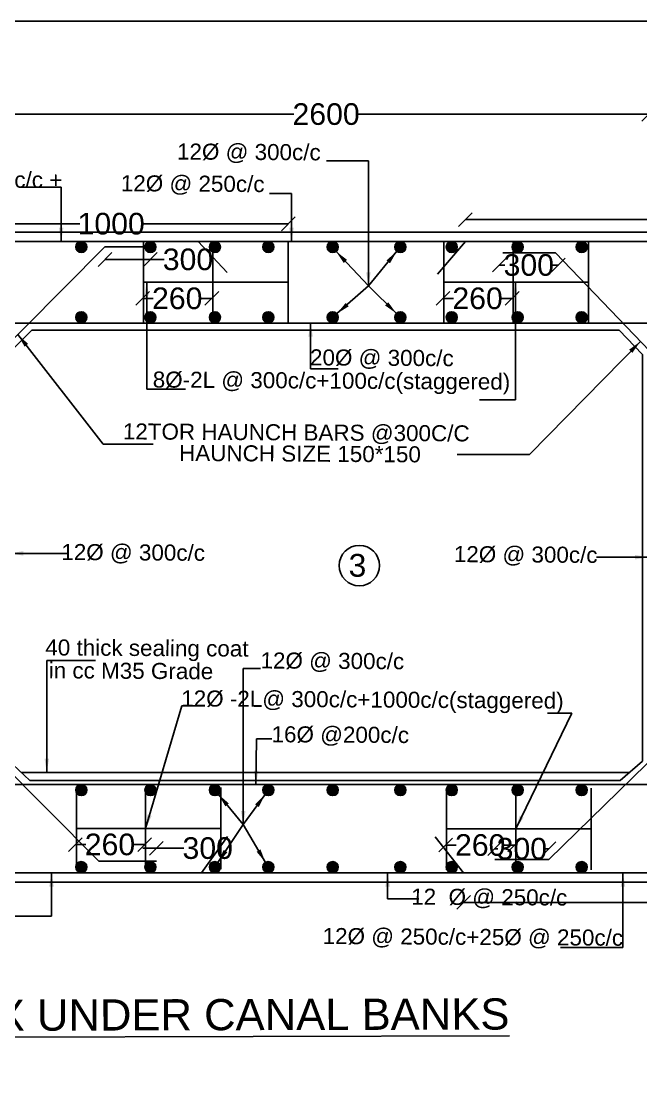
# Model space of a CAD drawing. Header units: millimetres. Extents: x 5124 to 6568637, y 2311 to 91879094.
# Drawn here: x 3836573 to 3840874, y 45946554 to 45953844 of the extents above; entities that cross this region are included whole.
import ezdxf

# ---------------------------------------------------------------- set-up
doc = ezdxf.new("R2010")
doc.units = ezdxf.units.MM
doc.header["$MEASUREMENT"] = 0
for name, color, linetype in [('DIMENSION', 7, 'Continuous'), ('DRAWING', 7, 'Continuous'), ('TEXT', 7, 'Continuous')]:
    doc.layers.add(name, color=color, linetype=linetype)
doc.styles.get("Standard").update_dxf_attribs({"font": 'arial.ttf', "height": 150})
doc.dimstyles.get("Standard").update_dxf_attribs({"dimtxt": 200, "dimasz": 110, "dimexe": 0.18, "dimexo": 0.0625, "dimgap": 0.09, "dimtad": 0, "dimtih": 1, "dimtoh": 1, "dimdec": 0, "dimzin": 0, "dimdsep": 46, "dimtxsty": 'Standard', "dimblk": 'OBLIQUE', "dimcen": 0.09, "dimse1": 1, "dimse2": 1, "dimadec": 0, "dimazin": 0, "dimtfac": 1, "dimtdec": 0, "dimtofl": 0, "dimtmove": 0, "dimatfit": 3, "dimfxl": 1, "dimtolj": 1, "dimtzin": 0, "dimarcsym": 0})

# ---------------------------------------------------------------- blocks, each defined once
blk = doc.blocks.new('_Oblique')
at = {"color": 0, "linetype": 'ByBlock', "lineweight": -2}
blk.add_line((-0.5, -0.5), (0.5, 0.5), dxfattribs=at)
blk = doc.blocks.new('*D88')
at = {"layer": 'Defpoints', "color": 0, "transparency": 16777216}
for p in [(3840926.8, 45953197.6), (3836452.2, 45952314.9), (3840926.8, 45952314.9)]:
    blk.add_point(p, dxfattribs=at)
at = {"layer": 'DIMENSION', "color": 0, "lineweight": -2, "transparency": 16777216}
for p, q in [((3836452.2, 45953197.6), (3838464.4, 45953197.6)), ((3840926.8, 45953197.6), (3838914.6, 45953197.6))]:
    blk.add_line(p, q, dxfattribs=at)
at = {"layer": 'DIMENSION', "color": 0, "lineweight": -2, "transparency": 16777216, "xscale": 95, "yscale": 95, "zscale": 95, "rotation": 180}
blk.add_blockref('_Oblique', (3836452.2, 45953197.6), dxfattribs=at)
at = {"layer": 'DIMENSION', "color": 0, "lineweight": -2, "transparency": 16777216, "xscale": 95, "yscale": 95, "zscale": 95}
blk.add_blockref('_Oblique', (3840926.8, 45953197.6), dxfattribs=at)
at = {"layer": 'DIMENSION', "color": 0, "transparency": 16777216, "insert": (3838689.5, 45953197.6), "char_height": 150, "attachment_point": 5}
blk.add_mtext('\\A1;2600', dxfattribs=at)
blk = doc.blocks.new('*D91')
at = {"layer": 'Defpoints', "color": 0, "transparency": 16777216}
for p in [(3842858.7, 45952467.1), (3839656, 45952314.9), (3842858.7, 45952314.9)]:
    blk.add_point(p, dxfattribs=at)
at = {"layer": 'DIMENSION', "color": 0, "lineweight": -2, "transparency": 16777216}
for p, q in [((3839656, 45952467.1), (3841040.6, 45952467.1)), ((3842858.7, 45952467.1), (3841474.1, 45952467.1))]:
    blk.add_line(p, q, dxfattribs=at)
at = {"layer": 'DIMENSION', "color": 0, "lineweight": -2, "transparency": 16777216, "xscale": 95, "yscale": 95, "zscale": 95, "rotation": 180}
blk.add_blockref('_Oblique', (3839656, 45952467.1), dxfattribs=at)
at = {"layer": 'DIMENSION', "color": 0, "lineweight": -2, "transparency": 16777216, "xscale": 95, "yscale": 95, "zscale": 95}
blk.add_blockref('_Oblique', (3842858.7, 45952467.1), dxfattribs=at)
at = {"layer": 'DIMENSION', "color": 0, "transparency": 16777216, "insert": (3841257.4, 45952467.1), "char_height": 150, "attachment_point": 5}
blk.add_mtext('\\A1;1500', dxfattribs=at)
blk = doc.blocks.new('*D93')
at = {"layer": 'Defpoints', "color": 0, "transparency": 16777216}
for p in [(3839890.1, 45952230.7), (3840300.7, 45952215.3), (3840300.7, 45952150.7)]:
    blk.add_point(p, dxfattribs=at)
at = {"layer": 'DIMENSION', "color": 0, "lineweight": -2, "transparency": 16777216}
for p, q in [((3839890.1, 45952150.7), (3839929.9, 45952150.7)), ((3840300.7, 45952150.7), (3840260.9, 45952150.7))]:
    blk.add_line(p, q, dxfattribs=at)
at = {"layer": 'DIMENSION', "color": 0, "lineweight": -2, "transparency": 16777216, "xscale": 95, "yscale": 95, "zscale": 95, "rotation": 180}
blk.add_blockref('_Oblique', (3839890.1, 45952150.7), dxfattribs=at)
at = {"layer": 'DIMENSION', "color": 0, "lineweight": -2, "transparency": 16777216, "xscale": 95, "yscale": 95, "zscale": 95}
blk.add_blockref('_Oblique', (3840300.7, 45952150.7), dxfattribs=at)
at = {"layer": 'DIMENSION', "color": 0, "transparency": 16777216, "insert": (3840095.4, 45952150.7), "char_height": 150, "attachment_point": 5}
blk.add_mtext('\\A1;300', dxfattribs=at)
blk = doc.blocks.new('*D94')
at = {"layer": 'Defpoints', "color": 0, "transparency": 16777216}
for p in [(3837154.9, 45952276.7), (3837470.7, 45952276.7), (3837470.7, 45952189.8)]:
    blk.add_point(p, dxfattribs=at)
at = {"layer": 'DIMENSION', "color": 0, "lineweight": -2, "transparency": 16777216}
for p, q in [((3837154.9, 45952189.8), (3837470.7, 45952189.8)), ((3837470.7, 45952189.8), (3837565.7, 45952189.8))]:
    blk.add_line(p, q, dxfattribs=at)
at = {"layer": 'DIMENSION', "color": 0, "lineweight": -2, "transparency": 16777216, "xscale": 95, "yscale": 95, "zscale": 95, "rotation": 180}
blk.add_blockref('_Oblique', (3837154.9, 45952189.8), dxfattribs=at)
at = {"layer": 'DIMENSION', "color": 0, "lineweight": -2, "transparency": 16777216, "xscale": 95, "yscale": 95, "zscale": 95}
blk.add_blockref('_Oblique', (3837470.7, 45952189.8), dxfattribs=at)
at = {"layer": 'DIMENSION', "color": 0, "transparency": 16777216, "insert": (3837731.2, 45952189.8), "char_height": 150, "attachment_point": 5}
blk.add_mtext('\\A1;300', dxfattribs=at)
blk = doc.blocks.new('*D95')
at = {"layer": 'Defpoints', "color": 0, "transparency": 16777216}
for p in [(3837512.6, 45948106), (3837512.6, 45948015.2), (3837512.6, 45948015.2)]:
    blk.add_point(p, dxfattribs=at)
at = {"layer": 'DIMENSION', "color": 0, "lineweight": -2, "transparency": 16777216}
for q in [(3837417.6, 45948106), (3837702.6, 45948106)]:
    blk.add_line((3837512.6, 45948106), q, dxfattribs=at)
at = {"layer": 'DIMENSION', "color": 0, "lineweight": -2, "transparency": 16777216, "xscale": 95, "yscale": 95, "zscale": 95}
blk.add_blockref('_Oblique', (3837512.6, 45948106), dxfattribs=at)
at = {"layer": 'DIMENSION', "color": 0, "lineweight": -2, "transparency": 16777216, "xscale": 95, "yscale": 95, "zscale": 95, "rotation": 180}
blk.add_blockref('_Oblique', (3837512.6, 45948106), dxfattribs=at)
at = {"layer": 'DIMENSION', "color": 0, "transparency": 16777216, "insert": (3837868.1, 45948106), "char_height": 150, "attachment_point": 5}
blk.add_mtext('\\A1;300', dxfattribs=at)
blk = doc.blocks.new('*D96')
at = {"layer": 'Defpoints', "color": 0, "transparency": 16777216}
for p in [(3839859, 45948102.1), (3839859, 45948028), (3840235.4, 45948028)]:
    blk.add_point(p, dxfattribs=at)
at = {"layer": 'DIMENSION', "color": 0, "lineweight": -2, "transparency": 16777216}
for p, q in [((3839859, 45948102.1), (3839881.7, 45948102.1)), ((3840235.4, 45948102.1), (3840212.7, 45948102.1))]:
    blk.add_line(p, q, dxfattribs=at)
at = {"layer": 'DIMENSION', "color": 0, "lineweight": -2, "transparency": 16777216, "xscale": 95, "yscale": 95, "zscale": 95, "rotation": 180}
blk.add_blockref('_Oblique', (3839859, 45948102.1), dxfattribs=at)
at = {"layer": 'DIMENSION', "color": 0, "lineweight": -2, "transparency": 16777216, "xscale": 95, "yscale": 95, "zscale": 95}
blk.add_blockref('_Oblique', (3840235.4, 45948102.1), dxfattribs=at)
at = {"layer": 'DIMENSION', "color": 0, "transparency": 16777216, "insert": (3840047.2, 45948102.1), "char_height": 150, "attachment_point": 5}
blk.add_mtext('\\A1;300', dxfattribs=at)
blk = doc.blocks.new('*D107')
at = {"layer": 'Defpoints', "color": 0, "transparency": 16777216}
for p in [(3839642.7, 45947934.7), (3842639.8, 45947934.7), (3842639.8, 45947730.4)]:
    blk.add_point(p, dxfattribs=at)
at = {"layer": 'DIMENSION', "color": 0, "lineweight": -2, "transparency": 16777216}
for p, q in [((3839642.7, 45947730.4), (3840971.2, 45947730.4)), ((3842639.8, 45947730.4), (3841404.7, 45947730.4))]:
    blk.add_line(p, q, dxfattribs=at)
at = {"layer": 'DIMENSION', "color": 0, "lineweight": -2, "transparency": 16777216, "xscale": 95, "yscale": 95, "zscale": 95, "rotation": 180}
blk.add_blockref('_Oblique', (3839642.7, 45947730.4), dxfattribs=at)
at = {"layer": 'DIMENSION', "color": 0, "lineweight": -2, "transparency": 16777216, "xscale": 95, "yscale": 95, "zscale": 95}
blk.add_blockref('_Oblique', (3842639.8, 45947730.4), dxfattribs=at)
at = {"layer": 'DIMENSION', "color": 0, "transparency": 16777216, "insert": (3841187.9, 45947730.4), "char_height": 150, "attachment_point": 5}
blk.add_mtext('\\A1;1500', dxfattribs=at)
blk = doc.blocks.new('*D115')
at = {"layer": 'Defpoints', "color": 0, "lineweight": -2, "transparency": 16777216}
for p, q in [((3836949.9, 45948131.5), (3837023.1, 45948131.5)), ((3837429.9, 45948131.5), (3837356.7, 45948131.5))]:
    blk.add_line(p, q, dxfattribs=at)
at = {"layer": 'Defpoints', "color": 0, "transparency": 16777216}
for p in [(3836949.9, 45948131.5), (3837429.9, 45948131.5), (3837429.9, 45948131.5)]:
    blk.add_point(p, dxfattribs=at)
at = {"layer": 'Defpoints', "color": 0, "lineweight": -2, "transparency": 16777216, "xscale": 95, "yscale": 95, "zscale": 95, "rotation": 180}
blk.add_blockref('_Oblique', (3836949.9, 45948131.5), dxfattribs=at)
at = {"layer": 'Defpoints', "color": 0, "lineweight": -2, "transparency": 16777216, "xscale": 95, "yscale": 95, "zscale": 95}
blk.add_blockref('_Oblique', (3837429.9, 45948131.5), dxfattribs=at)
at = {"layer": 'Defpoints', "color": 0, "transparency": 16777216, "insert": (3837189.9, 45948131.5), "char_height": 150, "attachment_point": 5}
blk.add_mtext('\\A1;260', dxfattribs=at)
blk = doc.blocks.new('*D116')
at = {"layer": 'Defpoints', "color": 0, "lineweight": -2, "transparency": 16777216}
for p, q in [((3839518.4, 45948127.5), (3839591.6, 45948127.5)), ((3839998.3, 45948127.5), (3839925.2, 45948127.5))]:
    blk.add_line(p, q, dxfattribs=at)
at = {"layer": 'Defpoints', "color": 0, "transparency": 16777216}
for p in [(3839518.4, 45948127.5), (3839998.3, 45948127.5), (3839998.3, 45948127.5)]:
    blk.add_point(p, dxfattribs=at)
at = {"layer": 'Defpoints', "color": 0, "lineweight": -2, "transparency": 16777216, "xscale": 95, "yscale": 95, "zscale": 95, "rotation": 180}
blk.add_blockref('_Oblique', (3839518.4, 45948127.5), dxfattribs=at)
at = {"layer": 'Defpoints', "color": 0, "lineweight": -2, "transparency": 16777216, "xscale": 95, "yscale": 95, "zscale": 95}
blk.add_blockref('_Oblique', (3839998.3, 45948127.5), dxfattribs=at)
at = {"layer": 'Defpoints', "color": 0, "transparency": 16777216, "insert": (3839758.4, 45948127.5), "char_height": 150, "attachment_point": 5}
blk.add_mtext('\\A1;260', dxfattribs=at)
blk = doc.blocks.new('*D117')
at = {"layer": 'Defpoints', "color": 0, "lineweight": -2, "transparency": 16777216}
for p, q in [((3839500.1, 45951919.6), (3839573.3, 45951919.6)), ((3839980.1, 45951919.6), (3839906.9, 45951919.6))]:
    blk.add_line(p, q, dxfattribs=at)
at = {"layer": 'Defpoints', "color": 0, "transparency": 16777216}
for p in [(3839500.1, 45951919.6), (3839980.1, 45951919.6), (3839980.1, 45951919.6)]:
    blk.add_point(p, dxfattribs=at)
at = {"layer": 'Defpoints', "color": 0, "lineweight": -2, "transparency": 16777216, "xscale": 95, "yscale": 95, "zscale": 95, "rotation": 180}
blk.add_blockref('_Oblique', (3839500.1, 45951919.6), dxfattribs=at)
at = {"layer": 'Defpoints', "color": 0, "lineweight": -2, "transparency": 16777216, "xscale": 95, "yscale": 95, "zscale": 95}
blk.add_blockref('_Oblique', (3839980.1, 45951919.6), dxfattribs=at)
at = {"layer": 'Defpoints', "color": 0, "transparency": 16777216, "insert": (3839740.1, 45951919.6), "char_height": 150, "attachment_point": 5}
blk.add_mtext('\\A1;260', dxfattribs=at)
blk = doc.blocks.new('*D129')
at = {"layer": 'Defpoints', "color": 0, "lineweight": -2, "transparency": 16777216}
for p, q in [((3837416.6, 45951919.6), (3837489.8, 45951919.6)), ((3837896.6, 45951919.6), (3837823.4, 45951919.6))]:
    blk.add_line(p, q, dxfattribs=at)
at = {"layer": 'Defpoints', "color": 0, "transparency": 16777216}
for p in [(3837416.6, 45951919.6), (3837896.6, 45951919.6), (3837896.6, 45951919.6)]:
    blk.add_point(p, dxfattribs=at)
at = {"layer": 'Defpoints', "color": 0, "lineweight": -2, "transparency": 16777216, "xscale": 95, "yscale": 95, "zscale": 95, "rotation": 180}
blk.add_blockref('_Oblique', (3837416.6, 45951919.6), dxfattribs=at)
at = {"layer": 'Defpoints', "color": 0, "lineweight": -2, "transparency": 16777216, "xscale": 95, "yscale": 95, "zscale": 95}
blk.add_blockref('_Oblique', (3837896.6, 45951919.6), dxfattribs=at)
at = {"layer": 'Defpoints', "color": 0, "transparency": 16777216, "insert": (3837656.6, 45951919.6), "char_height": 150, "attachment_point": 5}
blk.add_mtext('\\A1;260', dxfattribs=at)
blk = doc.blocks.new('*D130')
at = {"layer": 'Defpoints', "color": 0, "transparency": 16777216}
for p in [(3838426.7, 45952437.3), (3835970.1, 45952314.9), (3838426.7, 45952314.9)]:
    blk.add_point(p, dxfattribs=at)
at = {"layer": 'DRAWING', "color": 0, "lineweight": -2, "transparency": 16777216}
for p, q in [((3835970.1, 45952437.3), (3836981.7, 45952437.3)), ((3838426.7, 45952437.3), (3837415.2, 45952437.3))]:
    blk.add_line(p, q, dxfattribs=at)
at = {"layer": 'DRAWING', "color": 0, "lineweight": -2, "transparency": 16777216, "xscale": 95, "yscale": 95, "zscale": 95, "rotation": 180}
blk.add_blockref('_Oblique', (3835970.1, 45952437.3), dxfattribs=at)
at = {"layer": 'DRAWING', "color": 0, "lineweight": -2, "transparency": 16777216, "xscale": 95, "yscale": 95, "zscale": 95}
blk.add_blockref('_Oblique', (3838426.7, 45952437.3), dxfattribs=at)
at = {"layer": 'DRAWING', "color": 0, "transparency": 16777216, "insert": (3837198.4, 45952437.3), "char_height": 150, "attachment_point": 5}
blk.add_mtext('\\A1;1000', dxfattribs=at)

msp = doc.modelspace()

# ---------------------------------------------------------------- hatches: boundary and pattern name
at = {"layer": 'DRAWING'}
h = msp.add_hatch(dxfattribs=at)
h.set_pattern_fill('ANSI31', color=256, scale=0.506239, style=0)
h.set_pattern_definition([(45, (2017507.17331, 22693104.008806), (-0.04474567227195, 0.04474567227195), [])])
h.paths.add_polyline_path([(3837029.3, 45952276.7, 0.958694), (3836952.7, 45952279.9), (3836952.7, 45952273.5, 0.958694)])
h = msp.add_hatch(dxfattribs=at)
h.set_pattern_fill('ANSI31', color=256, scale=0.506239, style=0)
h.set_pattern_definition([(45, (2017986.953, 22693104.008806), (-0.04474567227195, 0.04474567227195), [])])
h.paths.add_polyline_path([(3837509, 45952276.7, 0.958694), (3837432.5, 45952279.9), (3837432.5, 45952273.5, 0.958694)])
h = msp.add_hatch(dxfattribs=at)
h.set_pattern_fill('ANSI31', color=256, scale=0.506239, style=0)
h.set_pattern_definition([(45, (2018434.136805, 22693104.008806), (-0.04474567227195, 0.04474567227195), [])])
h.paths.add_polyline_path([(3837956.2, 45952276.7, 0.958694), (3837879.7, 45952279.9), (3837879.7, 45952273.5, 0.958694)])
h = msp.add_hatch(dxfattribs=at)
h.set_pattern_fill('ANSI31', color=256, scale=0.506239, style=0)
h.set_pattern_definition([(45, (2018804.590476, 22693104.008806), (-0.04474567227195, 0.04474567227195), [])])
h.paths.add_polyline_path([(3838326.7, 45952276.7, 0.958694), (3838250.1, 45952279.9), (3838250.1, 45952273.5, 0.958694)])
h = msp.add_hatch(dxfattribs=at)
h.set_pattern_fill('ANSI31', color=256, scale=0.506239, style=0)
h.set_pattern_definition([(45, (2019251.77428, 22693104.008806), (-0.04474567227195, 0.04474567227195), [])])
h.paths.add_polyline_path([(3838773.9, 45952276.7, 0.958694), (3838697.3, 45952279.9), (3838697.3, 45952273.5, 0.958694)])
h = msp.add_hatch(dxfattribs=at)
h.set_pattern_fill('ANSI31', color=256, scale=0.506239, style=0)
h.set_pattern_definition([(45, (2019721.09733, 22693104.008806), (-0.04474567227195, 0.04474567227195), [])])
h.paths.add_polyline_path([(3839243.2, 45952276.7, 0.958694), (3839166.6, 45952279.9), (3839166.6, 45952273.5, 0.958694)])
h = msp.add_hatch(dxfattribs=at)
h.set_pattern_fill('ANSI31', color=256, scale=0.506239, style=0)
h.set_pattern_definition([(45, (2020077.4165, 22693104.008806), (-0.04474567227195, 0.04474567227195), [])])
h.paths.add_polyline_path([(3839599.5, 45952276.7, 0.958694), (3839522.9, 45952279.9), (3839522.9, 45952273.5, 0.958694)])
h = msp.add_hatch(dxfattribs=at)
h.set_pattern_fill('ANSI31', color=256, scale=0.506239, style=0)
h.set_pattern_definition([(45, (2020534.55215, 22693104.008806), (-0.04474567227195, 0.04474567227195), [])])
h.paths.add_polyline_path([(3840056.6, 45952276.7, 0.958694), (3839980.1, 45952279.9), (3839980.1, 45952273.5, 0.958694)])
h = msp.add_hatch(dxfattribs=at)
h.set_pattern_fill('ANSI31', color=256, scale=0.506239, style=0)
h.set_pattern_definition([(45, (2020978.70713, 22693104.008806), (-0.04474567227195, 0.04474567227195), [])])
h.paths.add_polyline_path([(3840500.8, 45952276.7, 0.958694), (3840424.2, 45952279.9), (3840424.2, 45952273.5, 0.958694)])
h = msp.add_hatch(dxfattribs=at)
h.set_pattern_fill('ANSI31', color=256, scale=0.506239, style=0)
h.set_pattern_definition([(45, (2017507.17331, 22692616.06324), (-0.04474567227195, 0.04474567227195), [])])
h.paths.add_polyline_path([(3837029.3, 45951788.8, 0.958694), (3836952.7, 45951792), (3836952.7, 45951785.5, 0.958694)])
h = msp.add_hatch(dxfattribs=at)
h.set_pattern_fill('ANSI31', color=256, scale=0.506239, style=0)
h.set_pattern_definition([(45, (2017986.953, 22692616.06324), (-0.04474567227195, 0.04474567227195), [])])
h.paths.add_polyline_path([(3837509, 45951788.8, 0.958694), (3837432.5, 45951792), (3837432.5, 45951785.5, 0.958694)])
h = msp.add_hatch(dxfattribs=at)
h.set_pattern_fill('ANSI31', color=256, scale=0.506239, style=0)
h.set_pattern_definition([(45, (2018434.136805, 22692616.06324), (-0.04474567227195, 0.04474567227195), [])])
h.paths.add_polyline_path([(3837956.2, 45951788.8, 0.958694), (3837879.7, 45951792), (3837879.7, 45951785.5, 0.958694)])
h = msp.add_hatch(dxfattribs=at)
h.set_pattern_fill('ANSI31', color=256, scale=0.506239, style=0)
h.set_pattern_definition([(45, (2018804.590476, 22692616.06324), (-0.04474567227195, 0.04474567227195), [])])
h.paths.add_polyline_path([(3838326.7, 45951788.8, 0.958694), (3838250.1, 45951792), (3838250.1, 45951785.5, 0.958694)])
h = msp.add_hatch(dxfattribs=at)
h.set_pattern_fill('ANSI31', color=256, scale=0.506239, style=0)
h.set_pattern_definition([(45, (2019251.77428, 22692616.06324), (-0.04474567227195, 0.04474567227195), [])])
h.paths.add_polyline_path([(3838773.9, 45951788.8, 0.958694), (3838697.3, 45951792), (3838697.3, 45951785.5, 0.958694)])
h = msp.add_hatch(dxfattribs=at)
h.set_pattern_fill('ANSI31', color=256, scale=0.506239, style=0)
h.set_pattern_definition([(45, (2019721.09733, 22692616.06324), (-0.04474567227195, 0.04474567227195), [])])
h.paths.add_polyline_path([(3839243.2, 45951788.8, 0.958694), (3839166.6, 45951792), (3839166.6, 45951785.5, 0.958694)])
h = msp.add_hatch(dxfattribs=at)
h.set_pattern_fill('ANSI31', color=256, scale=0.506239, style=0)
h.set_pattern_definition([(45, (2020077.4165, 22692616.06324), (-0.04474567227195, 0.04474567227195), [])])
h.paths.add_polyline_path([(3839599.5, 45951788.8, 0.958694), (3839522.9, 45951792), (3839522.9, 45951785.5, 0.958694)])
h = msp.add_hatch(dxfattribs=at)
h.set_pattern_fill('ANSI31', color=256, scale=0.506239, style=0)
h.set_pattern_definition([(45, (2020534.55215, 22692616.06324), (-0.04474567227195, 0.04474567227195), [])])
h.paths.add_polyline_path([(3840056.6, 45951788.8, 0.958694), (3839980.1, 45951792), (3839980.1, 45951785.5, 0.958694)])
h = msp.add_hatch(dxfattribs=at)
h.set_pattern_fill('ANSI31', color=256, scale=0.506239, style=0)
h.set_pattern_definition([(45, (2020978.70713, 22692616.06324), (-0.04474567227195, 0.04474567227195), [])])
h.paths.add_polyline_path([(3840500.8, 45951788.8, 0.958694), (3840424.2, 45951792), (3840424.2, 45951785.5, 0.958694)])
h = msp.add_hatch(dxfattribs=at)
h.set_pattern_fill('ANSI31', color=256, scale=0.506239, style=0)
h.set_pattern_definition([(45, (2017507.17331, 22689336.42089), (-0.04474567227195, 0.04474567227195), [])])
h.paths.add_polyline_path([(3837029.3, 45948509.1, 0.958694), (3836952.7, 45948512.4), (3836952.7, 45948505.9, 0.958694)])
h = msp.add_hatch(dxfattribs=at)
h.set_pattern_fill('ANSI31', color=256, scale=0.506239, style=0)
h.set_pattern_definition([(45, (2017986.953, 22689336.42089), (-0.04474567227195, 0.04474567227195), [])])
h.paths.add_polyline_path([(3837509, 45948509.1, 0.958694), (3837432.5, 45948512.4), (3837432.5, 45948505.9, 0.958694)])
h = msp.add_hatch(dxfattribs=at)
h.set_pattern_fill('ANSI31', color=256, scale=0.506239, style=0)
h.set_pattern_definition([(45, (2018434.136805, 22689336.42089), (-0.04474567227195, 0.04474567227195), [])])
h.paths.add_polyline_path([(3837956.2, 45948509.1, 0.958694), (3837879.7, 45948512.4), (3837879.7, 45948505.9, 0.958694)])
h = msp.add_hatch(dxfattribs=at)
h.set_pattern_fill('ANSI31', color=256, scale=0.506239, style=0)
h.set_pattern_definition([(45, (2018804.590476, 22689336.42089), (-0.04474567227195, 0.04474567227195), [])])
h.paths.add_polyline_path([(3838326.7, 45948509.1, 0.958694), (3838250.1, 45948512.4), (3838250.1, 45948505.9, 0.958694)])
h = msp.add_hatch(dxfattribs=at)
h.set_pattern_fill('ANSI31', color=256, scale=0.506239, style=0)
h.set_pattern_definition([(45, (2019251.77428, 22689336.42089), (-0.04474567227195, 0.04474567227195), [])])
h.paths.add_polyline_path([(3838773.9, 45948509.1, 0.958694), (3838697.3, 45948512.4), (3838697.3, 45948505.9, 0.958694)])
h = msp.add_hatch(dxfattribs=at)
h.set_pattern_fill('ANSI31', color=256, scale=0.506239, style=0)
h.set_pattern_definition([(45, (2019721.09733, 22689336.42089), (-0.04474567227195, 0.04474567227195), [])])
h.paths.add_polyline_path([(3839243.2, 45948509.1, 0.958694), (3839166.6, 45948512.4), (3839166.6, 45948505.9, 0.958694)])
h = msp.add_hatch(dxfattribs=at)
h.set_pattern_fill('ANSI31', color=256, scale=0.506239, style=0)
h.set_pattern_definition([(45, (2020077.4165, 22689336.42089), (-0.04474567227195, 0.04474567227195), [])])
h.paths.add_polyline_path([(3839599.5, 45948509.1, 0.958694), (3839522.9, 45948512.4), (3839522.9, 45948505.9, 0.958694)])
h = msp.add_hatch(dxfattribs=at)
h.set_pattern_fill('ANSI31', color=256, scale=0.506239, style=0)
h.set_pattern_definition([(45, (2020534.55215, 22689336.42089), (-0.04474567227195, 0.04474567227195), [])])
h.paths.add_polyline_path([(3840056.6, 45948509.1, 0.958694), (3839980.1, 45948512.4), (3839980.1, 45948505.9, 0.958694)])
h = msp.add_hatch(dxfattribs=at)
h.set_pattern_fill('ANSI31', color=256, scale=0.506239, style=0)
h.set_pattern_definition([(45, (2020978.70713, 22689336.42089), (-0.04474567227195, 0.04474567227195), [])])
h.paths.add_polyline_path([(3840500.8, 45948509.1, 0.958694), (3840424.2, 45948512.4), (3840424.2, 45948505.9, 0.958694)])
h = msp.add_hatch(dxfattribs=at)
h.set_pattern_fill('ANSI31', color=256, scale=0.506239, style=0)
h.set_pattern_definition([(45, (2017507.17331, 22688802.23786), (-0.04474567227195, 0.04474567227195), [])])
h.paths.add_polyline_path([(3837029.3, 45947974.9, 0.958694), (3836952.7, 45947978.2), (3836952.7, 45947971.7, 0.958694)])
h = msp.add_hatch(dxfattribs=at)
h.set_pattern_fill('ANSI31', color=256, scale=0.506239, style=0)
h.set_pattern_definition([(45, (2017986.953, 22688802.23786), (-0.04474567227195, 0.04474567227195), [])])
h.paths.add_polyline_path([(3837509, 45947974.9, 0.958694), (3837432.5, 45947978.2), (3837432.5, 45947971.7, 0.958694)])
h = msp.add_hatch(dxfattribs=at)
h.set_pattern_fill('ANSI31', color=256, scale=0.506239, style=0)
h.set_pattern_definition([(45, (2018434.136805, 22688802.23786), (-0.04474567227195, 0.04474567227195), [])])
h.paths.add_polyline_path([(3837956.2, 45947974.9, 0.958694), (3837879.7, 45947978.2), (3837879.7, 45947971.7, 0.958694)])
h = msp.add_hatch(dxfattribs=at)
h.set_pattern_fill('ANSI31', color=256, scale=0.506239, style=0)
h.set_pattern_definition([(45, (2018804.590476, 22688802.23786), (-0.04474567227195, 0.04474567227195), [])])
h.paths.add_polyline_path([(3838326.7, 45947974.9, 0.958694), (3838250.1, 45947978.2), (3838250.1, 45947971.7, 0.958694)])
h = msp.add_hatch(dxfattribs=at)
h.set_pattern_fill('ANSI31', color=256, scale=0.506239, style=0)
h.set_pattern_definition([(45, (2019251.77428, 22688802.23786), (-0.04474567227195, 0.04474567227195), [])])
h.paths.add_polyline_path([(3838773.9, 45947974.9, 0.958694), (3838697.3, 45947978.2), (3838697.3, 45947971.7, 0.958694)])
h = msp.add_hatch(dxfattribs=at)
h.set_pattern_fill('ANSI31', color=256, scale=0.506239, style=0)
h.set_pattern_definition([(45, (2019721.09733, 22688802.23786), (-0.04474567227195, 0.04474567227195), [])])
h.paths.add_polyline_path([(3839243.2, 45947974.9, 0.958694), (3839166.6, 45947978.2), (3839166.6, 45947971.7, 0.958694)])
h = msp.add_hatch(dxfattribs=at)
h.set_pattern_fill('ANSI31', color=256, scale=0.506239, style=0)
h.set_pattern_definition([(45, (2020077.4165, 22688802.23786), (-0.04474567227195, 0.04474567227195), [])])
h.paths.add_polyline_path([(3839599.5, 45947974.9, 0.958694), (3839522.9, 45947978.2), (3839522.9, 45947971.7, 0.958694)])
h = msp.add_hatch(dxfattribs=at)
h.set_pattern_fill('ANSI31', color=256, scale=0.506239, style=0)
h.set_pattern_definition([(45, (2020534.55215, 22688802.23786), (-0.04474567227195, 0.04474567227195), [])])
h.paths.add_polyline_path([(3840056.6, 45947974.9, 0.958694), (3839980.1, 45947978.2), (3839980.1, 45947971.7, 0.958694)])
h = msp.add_hatch(dxfattribs=at)
h.set_pattern_fill('ANSI31', color=256, scale=0.506239, style=0)
h.set_pattern_definition([(45, (2020978.70713, 22688802.23786), (-0.04474567227195, 0.04474567227195), [])])
h.paths.add_polyline_path([(3840500.8, 45947974.9, 0.958694), (3840424.2, 45947978.2), (3840424.2, 45947971.7, 0.958694)])

# ---------------------------------------------------------------- linework, layer by layer
at = {"layer": 'DIMENSION'}
for points in [[(3836515.5, 45952378.3), (3846338.3, 45952378.3), (3846338.3, 45947871.3), (3836515.5, 45947871.3)], [(3836452.2, 45952314.9), (3846275, 45952314.9), (3846275, 45947934.7), (3836452.2, 45947934.7)], [(3837802.6, 45952314.9), (3838002.5, 45952099.6)], [(3839656, 45952314.9), (3839461.6, 45952089.2)], [(3836452.2, 45951748.5), (3846275, 45951748.5)], [(3836452.2, 45948549.1), (3846275, 45948549.1)], [(3837825.7, 45947934.7), (3838005.1, 45948187)], [(3839642.7, 45947934.7), (3839446.3, 45948184.4)]]:
    msp.add_lwpolyline(points, dxfattribs=at)
msp.add_circle((3838919.8, 45950066.7), 140.2, dxfattribs=at)
at = {"layer": 'DRAWING'}
msp.add_lwpolyline([(3824500.5, 45953844), (3849413.9, 45953844), (3849413.9, 45936405.9), (3824500.5, 45936405.9)], close=True, dxfattribs=at)
for points in [[(3837470.7, 45952276.7), (3837154.9, 45952276.7), (3836028.2, 45951143.9)], [(3837423.6, 45952314.9), (3837423.6, 45951748.5)], [(3837903, 45952314.9), (3837903, 45951748.5)], [(3838426.7, 45952314.9), (3838426.7, 45951748.5)], [(3839507.1, 45952314.9), (3839507.1, 45951748.5)], [(3839986.5, 45952314.9), (3839986.5, 45951748.5)], [(3840510.2, 45952314.9), (3840510.2, 45951748.5)], [(3839915.1, 45952236.6), (3840265.4, 45952236.6), (3840280.3, 45952236.6), (3841315.6, 45951156.3), (3841315.6, 45950812.2)], [(3837423.6, 45952031.7), (3838426.7, 45952031.7)], [(3839507.1, 45952031.7), (3840510.2, 45952031.7)], [(3836648.8, 45951699), (3840723, 45951699), (3840884.7, 45951530.8), (3840884.7, 45948710.1), (3840728.7, 45948575), (3836634.7, 45948575), (3836515.5, 45948687.7), (3836515.5, 45951567.5), (3836648.8, 45951699)], [(3841298.2, 45949449.9), (3841298.2, 45949066.3), (3840235.4, 45948028), (3839859, 45948028)], [(3836046.8, 45949086), (3837113.3, 45948015.2), (3837512.6, 45948015.2)], [(3836575.1, 45948631.3), (3840794.4, 45948631.9)], [(3836956.9, 45948526.8), (3836956.9, 45947960.4)], [(3837436.3, 45948526.8), (3837436.3, 45947960.4)], [(3837960, 45948526.8), (3837960, 45947960.4)], [(3839525.4, 45948522.9), (3839525.4, 45947956.5)], [(3840004.8, 45948522.9), (3840004.8, 45947956.5)], [(3840528.5, 45948522.9), (3840528.5, 45947956.5)], [(3836956.9, 45948243.6), (3837960, 45948243.6)], [(3839525.4, 45948239.7), (3840528.5, 45948239.7)]]:
    msp.add_lwpolyline(points, dxfattribs=at)
for centre in [(3836990.9, 45952276.7), (3837470.7, 45952276.7), (3837917.9, 45952276.7), (3838288.3, 45952276.7), (3838735.5, 45952276.7), (3839204.8, 45952276.7), (3839561.2, 45952276.7), (3840018.3, 45952276.7), (3840462.4, 45952276.7), (3836990.9, 45951788.8), (3837470.7, 45951788.8), (3837917.9, 45951788.8), (3838288.3, 45951788.8), (3838735.5, 45951788.8), (3839204.8, 45951788.8), (3839561.2, 45951788.8), (3840018.3, 45951788.8), (3840462.4, 45951788.8), (3836990.9, 45948509.1), (3837470.7, 45948509.1), (3837917.9, 45948509.1), (3838288.3, 45948509.1), (3838735.5, 45948509.1), (3839204.8, 45948509.1), (3839561.2, 45948509.1), (3840018.3, 45948509.1), (3840462.4, 45948509.1), (3836990.9, 45947974.9), (3837470.7, 45947974.9), (3837917.9, 45947974.9), (3838288.3, 45947974.9), (3838735.5, 45947974.9), (3839204.8, 45947974.9), (3839561.2, 45947974.9), (3840018.3, 45947974.9), (3840462.4, 45947974.9)]:
    msp.add_circle(centre, 38.3, dxfattribs=at)

# ---------------------------------------------------------------- texts
for s, height, p in [('12Ø @ 300c/c ', 111.373, (3837654.8, 45952883.4)), ('12Ø @ 250c/c + ', 111.373, (3835728.4, 45952692.5)), ('12Ø @ 250c/c ', 111.373, (3837265.2, 45952663.4)), ('20Ø @ 300c/c ', 111.373, (3838577.6, 45951455.5)), ('8Ø-2L @ 300c/c+100c/c(staggered)', 111.373, (3837486.6, 45951301.7)), ('12TOR HAUNCH BARS @300C/C', 111.373, (3837279.1, 45950942.1)), (' HAUNCH SIZE 150*150', 111.373, (3837626, 45950792.8)), ('12Ø @ 300c/c ', 111.373, (3836852.2, 45950105.5)), ('3', 157.8, (3838845.2, 45949989.9)), ('12Ø @ 300c/c ', 111.373, (3839575.2, 45950091)), ('40 thick sealing coat', 111.373, (3836741.3, 45949443.5)), ('12Ø @ 300c/c ', 111.373, (3838234.1, 45949353.2)), ('in cc M35 Grade', 111.373, (3836764.9, 45949284.7)), ('12Ø -2L@ 300c/c+1000c/c(staggered) ', 111.373, (3837684.3, 45949089.9)), ('16Ø @200c/c ', 111.373, (3838310.7, 45948841.4)), ('12  Ø @ 250c/c ', 111.373, (3839279.3, 45947714.7)), ('12Ø @ 250c/c+25Ø @ 250c/c', 111.373, (3838664.9, 45947441.8))]:
    msp.add_text(s, height=height, rotation=359.65712, dxfattribs=at).set_placement(p)
at = {"layer": 'TEXT'}
msp.add_text('%%UR.C.C DETAILS BOX UNDER CANAL BANKS', height=216.554, rotation=0.1412, dxfattribs=at).set_placement((3833708.6, 45946832.9))

# ---------------------------------------------------------------- dimensions: what is measured, and where the dimension line sits
at = {"layer": 'Defpoints'}
for base, p1, p2, picture, middle in [((3837896.6, 45951919.6), (3837416.6, 45951919.6), (3837896.6, 45951919.6), '*D129', (3837656.6, 45951919.6)), ((3839980.1, 45951919.6), (3839500.1, 45951919.6), (3839980.1, 45951919.6), '*D117', (3839740.1, 45951919.6)), ((3837429.9, 45948131.5), (3836949.9, 45948131.5), (3837429.9, 45948131.5), '*D115', (3837189.9, 45948131.5)), ((3839998.3, 45948127.5), (3839518.4, 45948127.5), (3839998.3, 45948127.5), '*D116', (3839758.4, 45948127.5))]:
    dim = msp.add_linear_dim(base=base, p1=p1, p2=p2, text='260', dimstyle='Standard', override={"dimasz": 95, "dimfxl": 2000, "dimarcsym": 1}, dxfattribs=at)
    dim.commit()
    dim.dimension.update_dxf_attribs({"geometry": picture, "text_midpoint": middle})
at = {"layer": 'DIMENSION'}
for base, p1, p2, text, picture, middle in [((3840926.8, 45953197.6), (3836452.2, 45952314.9), (3840926.8, 45952314.9), '2600', '*D88', (3838689.5, 45953197.6)), ((3842858.7, 45952467.1), (3839656, 45952314.9), (3842858.7, 45952314.9), '1500', '*D91', (3841257.4, 45952467.1)), ((3837470.7, 45952189.8), (3837154.9, 45952276.7), (3837470.7, 45952276.7), '300', '*D94', (3837731.2, 45952189.8)), ((3840300.7, 45952150.7), (3839890.1, 45952230.7), (3840300.7, 45952215.3), '300', '*D93', (3840095.4, 45952150.7)), ((3837512.6, 45948106), (3837512.6, 45948015.2), (3837512.6, 45948015.2), '300', '*D95', (3837868.1, 45948106)), ((3839859, 45948102.1), (3840235.4, 45948028), (3839859, 45948028), '300', '*D96', (3840047.2, 45948102.1))]:
    dim = msp.add_linear_dim(base=base, p1=p1, p2=p2, text=text, dimstyle='Standard', override={"dimasz": 95, "dimfxl": 2000, "dimarcsym": 1}, dxfattribs=at)
    dim.commit()
    dim.dimension.update_dxf_attribs({"geometry": picture, "text_midpoint": middle})
dim = msp.add_linear_dim(base=(3842639.8, 45947730.4), p1=(3839642.7, 45947934.7), p2=(3842639.8, 45947934.7), text='1500', dimstyle='Standard', override={"dimasz": 95, "dimfxl": 2000, "dimarcsym": 1}, dxfattribs=at)
dim.commit()
dim.dimension.update_dxf_attribs({"geometry": '*D107', "text_midpoint": (3841187.9, 45947730.4), "dimtype": 160})
at = {"layer": 'DRAWING'}
dim = msp.add_linear_dim(base=(3838426.7, 45952437.3), p1=(3835970.1, 45952314.9), p2=(3838426.7, 45952314.9), text='1000', dimstyle='Standard', override={"dimasz": 95, "dimfxl": 2000, "dimarcsym": 1}, dxfattribs=at)
dim.commit()
dim.dimension.update_dxf_attribs({"geometry": '*D130', "text_midpoint": (3837198.4, 45952437.3)})

# ---------------------------------------------------------------- leaders
for points in [[(3838983, 45952006.2), (3838983, 45952874), (3838691.8, 45952874)], [(3836851.4, 45952314.9), (3836851.4, 45952691.4), (3836579.8, 45952691.4)], [(3838449.3, 45952314.9), (3838449.3, 45952648.3), (3838296.6, 45952648.3)], [(3838758.4, 45952245.9), (3838983, 45952006.2)], [(3839180.5, 45952247.1), (3838983, 45952006.2)], [(3837444.7, 45952037.4), (3837444.7, 45951289.9), (3837714.9, 45951289.9)], [(3840003.2, 45952037.4), (3840003.2, 45951215.3), (3839753.6, 45951215.3)], [(3838764.3, 45951814.1), (3838983, 45952006.2)], [(3839177.4, 45951815.6), (3838983, 45952006.2)], [(3838581.7, 45951748.5), (3838581.7, 45951432.4), (3838774.1, 45951432.4)], [(3836551.4, 45951669.9), (3837143.8, 45950909), (3837489.4, 45950909)], [(3840869.8, 45951621.5), (3840099.8, 45950838.2), (3839597.8, 45950838.2)], [(3836494.2, 45950151.5), (3836905.4, 45950151.5)], [(3840926.8, 45950124.8), (3840564, 45950124.8)], [(3836751.7, 45948631.4), (3836751.7, 45949408.3), (3837089.3, 45949408.3)], [(3838114.6, 45948270), (3838114.6, 45949353.2), (3838234.1, 45949353.2)], [(3837437.6, 45948243.6), (3837688, 45949093.3), (3837820.7, 45949093.3)], [(3840004.8, 45948239.7), (3840393, 45949043.5), (3840225.1, 45949043.5)], [(3838203, 45948549.1), (3838205.6, 45948864.7), (3838312.1, 45948864.7)], [(3837942.5, 45948479.7), (3838114.6, 45948270)], [(3838265.8, 45948478.1), (3838114.6, 45948270)], [(3837939.1, 45948006.9), (3838114.6, 45948270)], [(3838268.9, 45948008), (3838114.6, 45948270)], [(3836784.4, 45947934.7), (3836784.4, 45947634), (3836499.9, 45947634)], [(3839116.1, 45947934.7), (3839116.1, 45947754.9), (3839333, 45947754.9)], [(3840748.7, 45947934.7), (3840748.7, 45947418.4), (3840315, 45947418.4)]]:
    msp.add_leader(points, dimstyle='Standard', override={"dimasz": 95, "dimgap": 0.09, "dimtad": 0, "dimfxl": 2000, "dimarcsym": 1}, dxfattribs=at)

doc.saveas('drawing.dxf')
